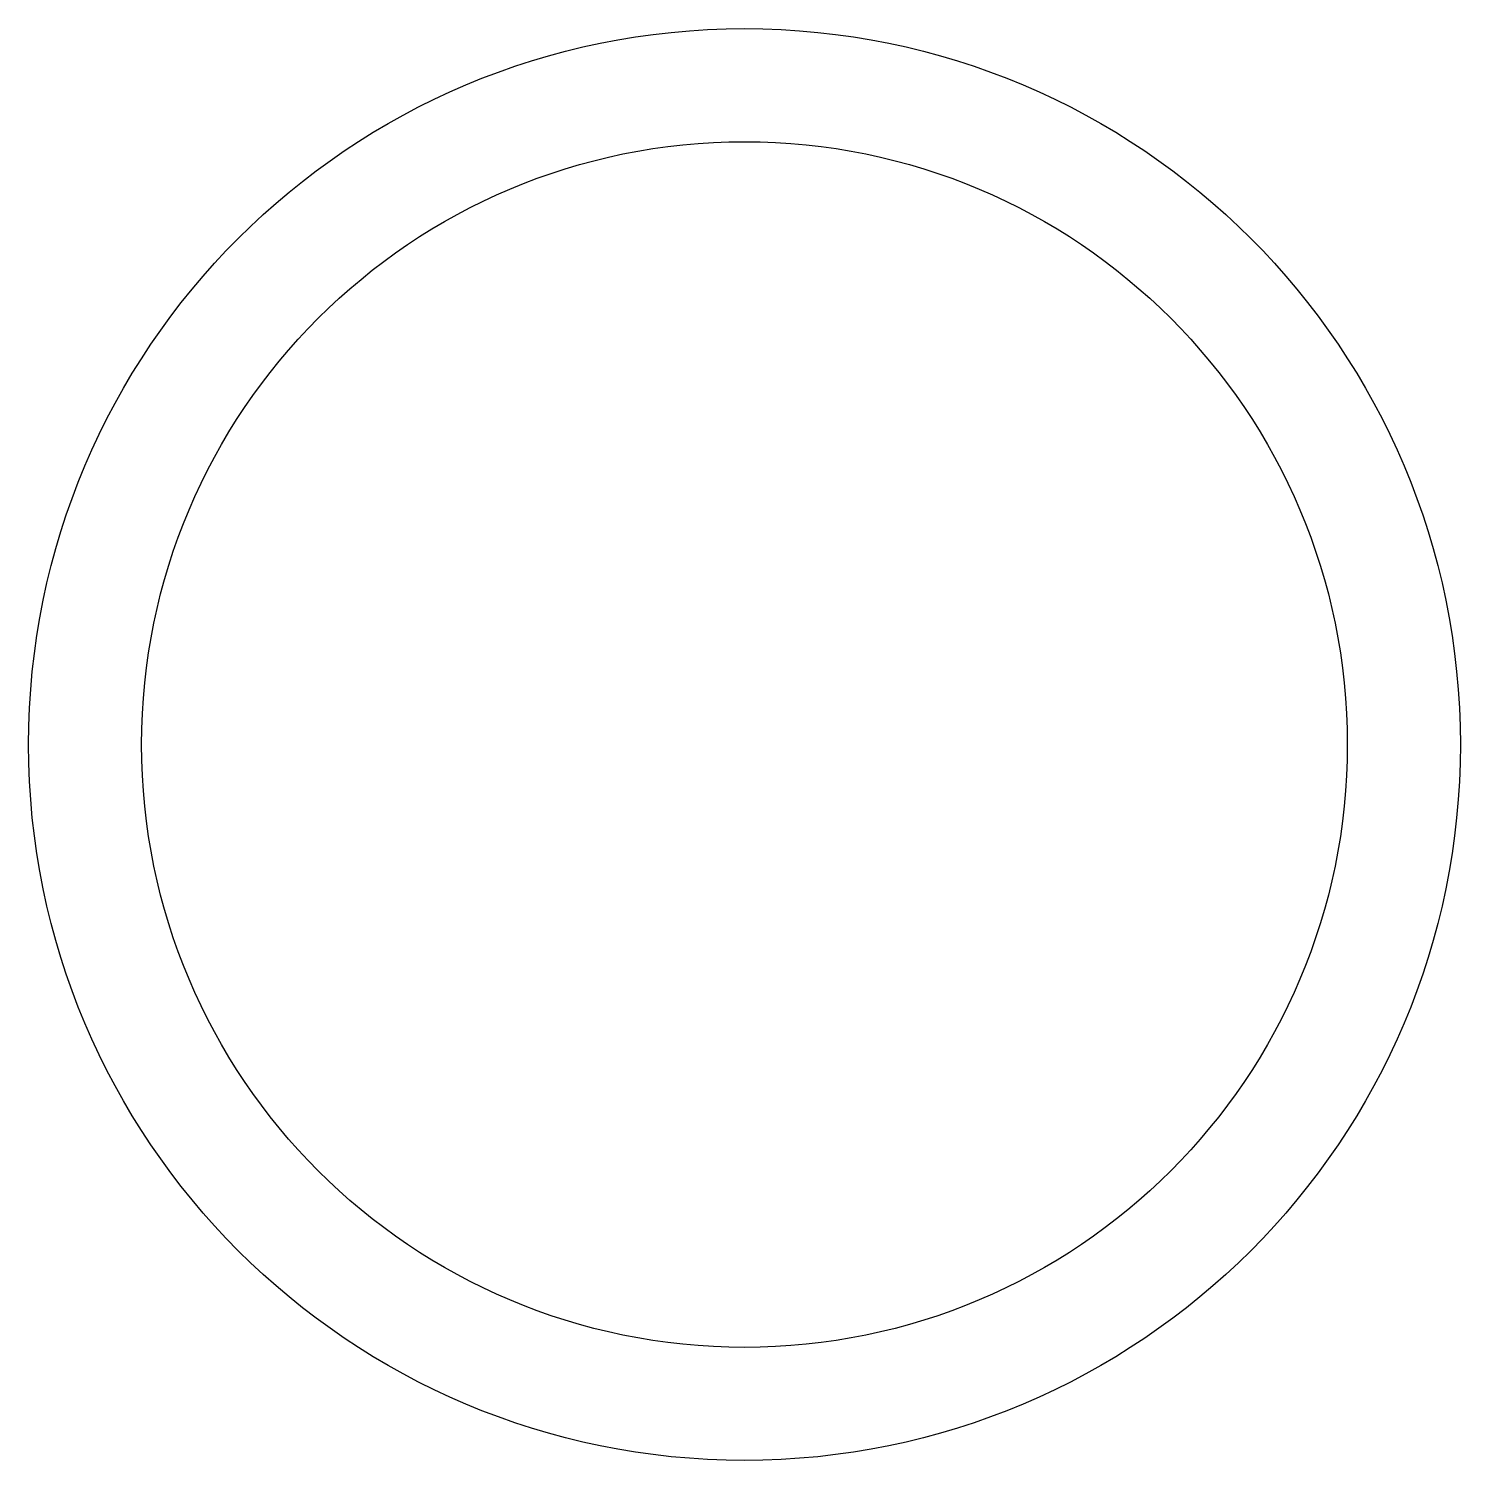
# Model space of a CAD drawing. Extents: x 173.3 to 192.3, y 224.8 to 243.8.
import ezdxf

# ---------------------------------------------------------------- set-up
doc = ezdxf.new("R2010")
doc.units = 0
doc.layers.get('0').update_dxf_attribs({"linetype": 'CONTINUOUS'})

msp = doc.modelspace()

# ---------------------------------------------------------------- linework, layer by layer
at = {"linetype": 'CONTINUOUS'}
for radius in [9.5, 8]:
    msp.add_circle((182.818, 234.304), radius, dxfattribs=at)

doc.saveas('drawing.dxf')
